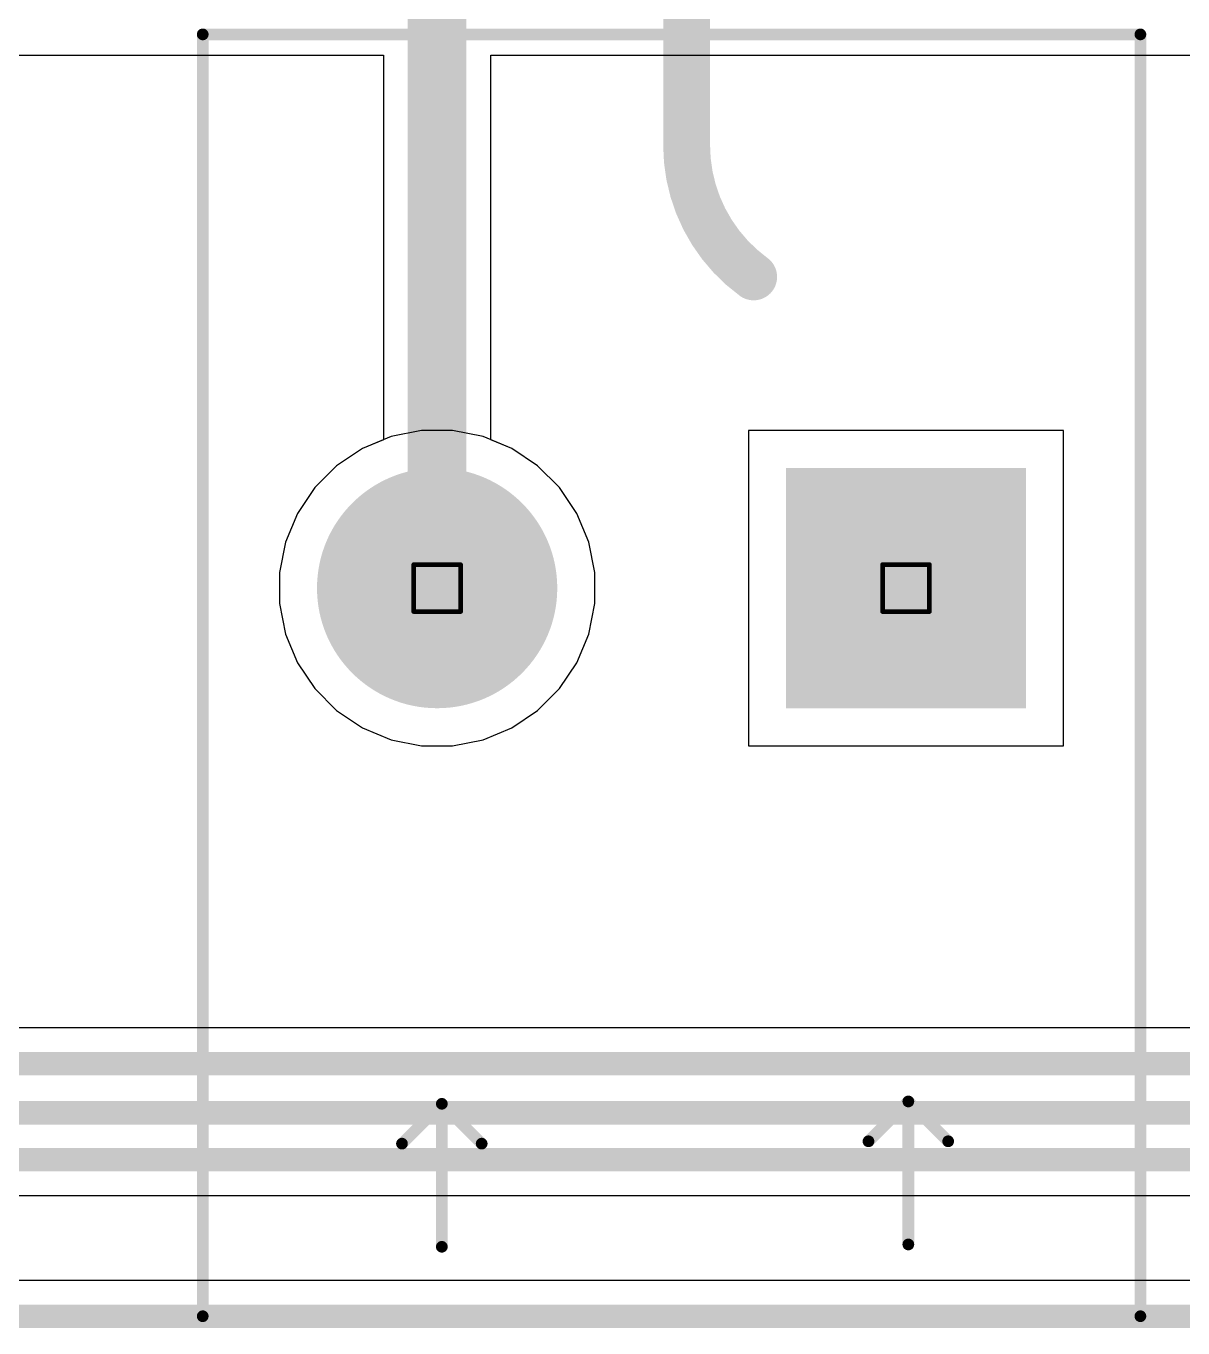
# Model space of a CAD drawing. Header units: inches. Extents: x -25 to 209, y 65 to 158.
# Drawn here: x 41.49 to 54.03, y 65.19 to 79.3 of the extents above; entities that cross this region are included whole.
import ezdxf

# ---------------------------------------------------------------- set-up
doc = ezdxf.new("R2010")
doc.units = ezdxf.units.IN
for name, color, linetype in [('Board Outline', 216, 'Continuous'), ('Bottom Layer', 5, 'Continuous'), ('Bottom Solder', 6, 'Continuous'), ('Drill Drawing', 1, 'Continuous'), ('Multi-Layer', 9, 'Continuous'), ('Pad Holes', 156, 'Continuous'), ('Top Layer', 1, 'Continuous'), ('Top Overlay', 2, 'Continuous'), ('Top Solder', 216, 'Continuous')]:
    doc.layers.add(name, color=color, linetype=linetype)

# ---------------------------------------------------------------- blocks, each defined once
blk = doc.blocks.new('TB008A_508_02BE_6')
at = {"layer": 'Bottom Layer'}
blk.add_hatch(color=5, dxfattribs=at).paths.add_polyline_path([(-3.740002679999999, 1.20000014), (-1.3400024, 1.20000014), (-1.3400024, -1.20000014), (-3.740002679999999, -1.20000014)])
h = blk.add_hatch(color=5, dxfattribs=at)
edge = h.paths.add_edge_path()
edge.add_arc((2.54, 0), 1.20000014, 0, 360)
at = {"layer": 'Bottom Solder'}
blk.add_hatch(color=6, dxfattribs=at).paths.add_polyline_path([(-3.84160268, 1.30160014), (-1.2384024, 1.30160014), (-1.2384024, -1.30160014), (-3.84160268, -1.30160014)])
h = blk.add_hatch(color=6, dxfattribs=at)
edge = h.paths.add_edge_path()
edge.add_arc((2.54, 0), 1.30160014, 0, 360)
at = {"layer": 'Multi-Layer'}
h = blk.add_hatch(color=9, dxfattribs=at)
edge = h.paths.add_edge_path()
edge.add_arc((2.54, 0), 1.20000014, 0, 360)
at = {"layer": 'Pad Holes'}
h = blk.add_hatch(color=7, dxfattribs=at)
edge = h.paths.add_edge_path()
edge.add_arc((-2.54000254, 0), 0.7999984, 0, 360)
h = blk.add_hatch(color=7, dxfattribs=at)
edge = h.paths.add_edge_path()
edge.add_arc((2.54, 0), 0.7999984, 0, 360)
at = {"layer": 'Top Layer'}
blk.add_hatch(color=1, dxfattribs=at).paths.add_polyline_path([(-3.740002679999999, 1.20000014), (-1.3400024, 1.20000014), (-1.3400024, -1.20000014), (-3.740002679999999, -1.20000014)])
h = blk.add_hatch(color=1, dxfattribs=at)
edge = h.paths.add_edge_path()
edge.add_arc((2.54, 0), 1.20000014, 0, 360)
at = {"layer": 'Top Solder'}
blk.add_hatch(color=216, dxfattribs=at).paths.add_polyline_path([(-3.84160268, 1.30160014), (-1.2384024, 1.30160014), (-1.2384024, -1.30160014), (-3.84160268, -1.30160014)])
h = blk.add_hatch(color=216, dxfattribs=at)
edge = h.paths.add_edge_path()
edge.add_arc((2.54, 0), 1.30160014, 0, 360)
at = {"layer": 'Top Overlay'}
for points in [[(5.08, 7.88999946, 0.127, 0.127, 0), (-5.08, 7.88999946, 0.127, 0.127, 0)], [(-5.08, 7.88999946, 0.127, 0.127, 0), (-5.08, -6.000000699999999, 0.127, 0.127, 0)], [(5.08, 7.88999946, 0.127, 0.127, 0), (5.08, -6.000000699999999, 0.127, 0.127, 0)], [(2.4892, 7.1374, 0.127, 0.127, 0), (2.4892, 5.588, 0.127, 0.127, 0)], [(-2.56540254, 7.112, 0.127, 0.127, 0), (-2.56540254, 5.5626, 0.127, 0.127, 0)], [(2.4892, 5.588, 0.127, 0.127, 0), (2.0574, 6.019799999999999, 0.127, 0.127, 0)], [(2.921, 6.019799999999999, 0.127, 0.127, 0), (2.4892, 5.588, 0.127, 0.127, 0)], [(-2.56540254, 5.5626, 0.127, 0.127, 0), (-2.9972, 5.9944, 0.127, 0.127, 0)], [(-2.13359746, 5.9944, 0.127, 0.127, 0), (-2.56540254, 5.5626, 0.127, 0.127, 0)], [(5.08, -6.000000699999999, 0.127, 0.127, 0), (-5.08, -6.000000699999999, 0.127, 0.127, 0)]]:
    blk.add_lwpolyline(points, format="xyseb", dxfattribs=at)
for points in [[(-5.11175, 7.88999946, 0.0635, 0.0635, 1), (-5.04825, 7.88999946, 0.0635, 0.0635, 1)], [(-5.11175, 7.88999946, 0.0635, 0.0635, 1), (-5.04825, 7.88999946, 0.0635, 0.0635, 1)], [(5.04825, 7.88999946, 0.0635, 0.0635, 1), (5.11175, 7.88999946, 0.0635, 0.0635, 1)], [(5.04825, 7.88999946, 0.0635, 0.0635, 1), (5.11175, 7.88999946, 0.0635, 0.0635, 1)], [(2.45745, 7.1374, 0.0635, 0.0635, 1), (2.52095, 7.1374, 0.0635, 0.0635, 1)], [(-2.59715254, 7.112, 0.0635, 0.0635, 1), (-2.53365254, 7.112, 0.0635, 0.0635, 1)], [(2.02565, 6.019799999999999, 0.0635, 0.0635, 1), (2.08915, 6.019799999999999, 0.0635, 0.0635, 1)], [(2.88925, 6.019799999999999, 0.0635, 0.0635, 1), (2.95275, 6.019799999999999, 0.0635, 0.0635, 1)], [(-3.02895, 5.9944, 0.0635, 0.0635, 1), (-2.96545, 5.9944, 0.0635, 0.0635, 1)], [(-2.16534746, 5.9944, 0.0635, 0.0635, 1), (-2.10184746, 5.9944, 0.0635, 0.0635, 1)], [(2.45745, 5.588, 0.0635, 0.0635, 1), (2.52095, 5.588, 0.0635, 0.0635, 1)], [(2.45745, 5.588, 0.0635, 0.0635, 1), (2.52095, 5.588, 0.0635, 0.0635, 1)], [(2.45745, 5.588, 0.0635, 0.0635, 1), (2.52095, 5.588, 0.0635, 0.0635, 1)], [(-2.59715254, 5.5626, 0.0635, 0.0635, 1), (-2.53365254, 5.5626, 0.0635, 0.0635, 1)], [(-2.59715254, 5.5626, 0.0635, 0.0635, 1), (-2.53365254, 5.5626, 0.0635, 0.0635, 1)], [(-2.59715254, 5.5626, 0.0635, 0.0635, 1), (-2.53365254, 5.5626, 0.0635, 0.0635, 1)], [(-5.11175, -6.000000699999999, 0.0635, 0.0635, 1), (-5.04825, -6.000000699999999, 0.0635, 0.0635, 1)], [(-5.11175, -6.000000699999999, 0.0635, 0.0635, 1), (-5.04825, -6.000000699999999, 0.0635, 0.0635, 1)], [(5.04825, -6.000000699999999, 0.0635, 0.0635, 1), (5.11175, -6.000000699999999, 0.0635, 0.0635, 1)], [(5.04825, -6.000000699999999, 0.0635, 0.0635, 1), (5.11175, -6.000000699999999, 0.0635, 0.0635, 1)]]:
    blk.add_lwpolyline(points, format="xyseb", close=True, dxfattribs=at)

msp = doc.modelspace()

# ---------------------------------------------------------------- linework, layer by layer
at = {"layer": 'Board Outline'}
msp.add_lwpolyline([(-20.80000158, 65.31998366, 0.254, 0.254, 0), (73.20000092, 65.31998366, 0.254, 0.254, 0)], format="xyseb", dxfattribs=at)
at = {"layer": 'Bottom Layer'}
for p, q in [((45.77958078, 74.91800104), (45.44959922, 74.8523649)), ((46.11602918, 74.91800104), (45.77958078, 74.91800104)), ((46.44601074, 74.8523649), (46.11602918, 74.91800104)), ((52.73580765999999, 74.91800104), (49.31980737999999, 74.91800104)), ((49.31980737999999, 74.91800104), (49.31980737999999, 71.50200075999999)), ((52.73580765999999, 71.50200075999999), (52.73580765999999, 74.91800104)), ((45.44959922, 74.8523649), (45.13876418, 74.7236123)), ((46.75684578, 74.7236123), (46.44601074, 74.8523649)), ((45.13876418, 74.7236123), (44.85901874, 74.53669115999999)), ((47.03659122, 74.53669115999999), (46.75684578, 74.7236123)), ((44.85901874, 74.53669115999999), (44.62111472, 74.29878714)), ((47.27449524, 74.29878714), (47.03659122, 74.53669115999999)), ((44.62111472, 74.29878714), (44.43419358, 74.0190417)), ((47.46141638, 74.0190417), (47.27449524, 74.29878714)), ((44.43419358, 74.0190417), (44.30544097999999, 73.70820665999999)), ((47.59016898, 73.70820665999999), (47.46141638, 74.0190417)), ((44.30544097999999, 73.70820665999999), (44.23980484, 73.3782251)), ((47.65580512, 73.3782251), (47.59016898, 73.70820665999999)), ((44.23980484, 73.3782251), (44.23980484, 73.0417767)), ((47.65580512, 73.0417767), (47.65580512, 73.3782251)), ((44.23980484, 73.0417767), (44.30544097999999, 72.71179514)), ((47.59016898, 72.71179514), (47.65580512, 73.0417767)), ((44.30544097999999, 72.71179514), (44.43419358, 72.40096009999999)), ((47.46141638, 72.40096009999999), (47.59016898, 72.71179514)), ((44.43419358, 72.40096009999999), (44.62111472, 72.12121465999999)), ((47.27449524, 72.12121465999999), (47.46141638, 72.40096009999999)), ((44.62111472, 72.12121465999999), (44.85901874, 71.88331063999999)), ((47.03659122, 71.88331063999999), (47.27449524, 72.12121465999999)), ((44.85901874, 71.88331063999999), (45.13876418, 71.6963895)), ((46.75684578, 71.6963895), (47.03659122, 71.88331063999999)), ((45.13876418, 71.6963895), (45.44959922, 71.5676369)), ((46.44601074, 71.5676369), (46.75684578, 71.6963895)), ((45.44959922, 71.5676369), (45.77958078, 71.50200075999999)), ((46.11602918, 71.50200075999999), (46.44601074, 71.5676369)), ((45.77958078, 71.50200075999999), (46.11602918, 71.50200075999999)), ((49.31980737999999, 71.50200075999999), (52.73580765999999, 71.50200075999999)), ((73.37116644, 65.70843855999999), (5.03915172, 65.70843855999999))]:
    msp.add_line(p, q, dxfattribs=at)
at = {"layer": 'Drill Drawing'}
for points in [[(45.69380498, 73.4640009, 0.0508, 0.0508, 0), (46.20180498, 73.4640009, 0.0508, 0.0508, 0)], [(45.69380498, 72.95600089999999, 0.0508, 0.0508, 0), (45.69380498, 73.4640009, 0.0508, 0.0508, 0)], [(46.20180498, 72.95600089999999, 0.0508, 0.0508, 0), (46.20180498, 73.4640009, 0.0508, 0.0508, 0)], [(50.77380752, 73.4640009, 0.0508, 0.0508, 0), (51.28180752, 73.4640009, 0.0508, 0.0508, 0)], [(50.77380752, 72.95600089999999, 0.0508, 0.0508, 0), (50.77380752, 73.4640009, 0.0508, 0.0508, 0)], [(51.28180752, 72.95600089999999, 0.0508, 0.0508, 0), (51.28180752, 73.4640009, 0.0508, 0.0508, 0)], [(45.69380498, 72.95600089999999, 0.0508, 0.0508, 0), (46.20180498, 72.95600089999999, 0.0508, 0.0508, 0)], [(50.77380752, 72.95600089999999, 0.0508, 0.0508, 0), (51.28180752, 72.95600089999999, 0.0508, 0.0508, 0)]]:
    msp.add_lwpolyline(points, format="xyseb", dxfattribs=at)
for points in [[(45.68110497999999, 73.4640009, 0.0254, 0.0254, 1), (45.70650498, 73.4640009, 0.0254, 0.0254, 1)], [(45.68110497999999, 73.4640009, 0.0254, 0.0254, 1), (45.70650498, 73.4640009, 0.0254, 0.0254, 1)], [(46.18910498, 73.4640009, 0.0254, 0.0254, 1), (46.21450498, 73.4640009, 0.0254, 0.0254, 1)], [(46.18910498, 73.4640009, 0.0254, 0.0254, 1), (46.21450498, 73.4640009, 0.0254, 0.0254, 1)], [(50.76110752, 73.4640009, 0.0254, 0.0254, 1), (50.78650752, 73.4640009, 0.0254, 0.0254, 1)], [(50.76110752, 73.4640009, 0.0254, 0.0254, 1), (50.78650752, 73.4640009, 0.0254, 0.0254, 1)], [(51.26910752, 73.4640009, 0.0254, 0.0254, 1), (51.29450752, 73.4640009, 0.0254, 0.0254, 1)], [(51.26910752, 73.4640009, 0.0254, 0.0254, 1), (51.29450752, 73.4640009, 0.0254, 0.0254, 1)], [(45.68110497999999, 72.95600089999999, 0.0254, 0.0254, 1), (45.70650498, 72.95600089999999, 0.0254, 0.0254, 1)], [(45.68110497999999, 72.95600089999999, 0.0254, 0.0254, 1), (45.70650498, 72.95600089999999, 0.0254, 0.0254, 1)], [(46.18910498, 72.95600089999999, 0.0254, 0.0254, 1), (46.21450498, 72.95600089999999, 0.0254, 0.0254, 1)], [(46.18910498, 72.95600089999999, 0.0254, 0.0254, 1), (46.21450498, 72.95600089999999, 0.0254, 0.0254, 1)], [(50.76110752, 72.95600089999999, 0.0254, 0.0254, 1), (50.78650752, 72.95600089999999, 0.0254, 0.0254, 1)], [(50.76110752, 72.95600089999999, 0.0254, 0.0254, 1), (50.78650752, 72.95600089999999, 0.0254, 0.0254, 1)], [(51.26910752, 72.95600089999999, 0.0254, 0.0254, 1), (51.29450752, 72.95600089999999, 0.0254, 0.0254, 1)], [(51.26910752, 72.95600089999999, 0.0254, 0.0254, 1), (51.29450752, 72.95600089999999, 0.0254, 0.0254, 1)]]:
    msp.add_lwpolyline(points, format="xyseb", close=True, dxfattribs=at)
at = {"layer": 'Top Layer'}
for p, q in [((33.8305013, 78.98495505999999), (45.36500452, 78.98495505999999)), ((45.36500452, 78.98495505999999), (45.36500452, 74.8173256)), ((46.53039715999999, 74.81741195999999), (46.53039715999999, 78.98495505999999)), ((46.53039715999999, 78.98495505999999), (58.06500452, 78.98495505999999)), ((45.36500452, 74.8173256), (45.13876418, 74.7236123)), ((46.75684578, 74.7236123), (46.53039715999999, 74.81741195999999)), ((45.13876418, 74.7236123), (44.85901874, 74.53669115999999)), ((47.03659122, 74.53669115999999), (46.75684578, 74.7236123)), ((44.85901874, 74.53669115999999), (44.62111472, 74.29878714)), ((47.27449524, 74.29878714), (47.03659122, 74.53669115999999)), ((44.62111472, 74.29878714), (44.43419358, 74.0190417)), ((47.46141638, 74.0190417), (47.27449524, 74.29878714)), ((44.43419358, 74.0190417), (44.30544097999999, 73.70820665999999)), ((47.59016898, 73.70820665999999), (47.46141638, 74.0190417)), ((44.30544097999999, 73.70820665999999), (44.23980484, 73.3782251)), ((47.65580512, 73.3782251), (47.59016898, 73.70820665999999)), ((44.23980484, 73.3782251), (44.23980484, 73.0417767)), ((47.65580512, 73.0417767), (47.65580512, 73.3782251)), ((44.23980484, 73.0417767), (44.30544097999999, 72.71179514)), ((47.59016898, 72.71179514), (47.65580512, 73.0417767)), ((44.30544097999999, 72.71179514), (44.43419358, 72.40096009999999)), ((47.46141638, 72.40096009999999), (47.59016898, 72.71179514)), ((44.43419358, 72.40096009999999), (44.62111472, 72.12121465999999)), ((47.27449524, 72.12121465999999), (47.46141638, 72.40096009999999)), ((44.62111472, 72.12121465999999), (44.85901874, 71.88331063999999)), ((47.03659122, 71.88331063999999), (47.27449524, 72.12121465999999)), ((44.85901874, 71.88331063999999), (45.13876418, 71.6963895)), ((46.75684578, 71.6963895), (47.03659122, 71.88331063999999)), ((45.13876418, 71.6963895), (45.44959922, 71.5676369)), ((46.44601074, 71.5676369), (46.75684578, 71.6963895)), ((45.44959922, 71.5676369), (45.77958078, 71.50200075999999)), ((46.11602918, 71.50200075999999), (46.44601074, 71.5676369)), ((45.77958078, 71.50200075999999), (46.11602918, 71.50200075999999)), ((64.92599156, 68.44553493999999), (1.26790958, 68.44553493999999)), ((-14.71021696, 66.62720481999999), (65.14317172, 66.62720481999999)), ((73.37116644, 65.70843855999999), (-20.9711671, 65.70843855999999))]:
    msp.add_line(p, q, dxfattribs=at)
for points in [[(48.65092124, 78.0100294, 0.508, 0.508, 0), (48.65095172, 82.93090093999999, 0.508, 0.508, 0)], [(45.94770084, 73.2100009, 0.635, 0.635, 0), (45.94770084, 82.1804935, 0.635, 0.635, 0)], [(49.37725963999999, 76.58222682, 0.508, 0.508, -0.239739128696991), (48.65092124, 78.0100294, 0.508, 0.508, 0)], [(-14.2601696, 68.05706987999999, 0.254, 0.254, 0), (64.92599156, 68.05706987999999, 0.254, 0.254, 0)], [(-14.53241696, 67.52366988, 0.254, 0.254, 0), (65.02767284, 67.52366988, 0.254, 0.254, 0)], [(-14.71021696, 67.01566987999999, 0.254, 0.254, 0), (65.14317172, 67.01566987999999, 0.254, 0.254, 0)]]:
    msp.add_lwpolyline(points, format="xyseb", dxfattribs=at)
for points in [[(48.52392123999999, 78.0100294, 0.254, 0.254, 1), (48.77792124, 78.0100294, 0.254, 0.254, 1)], [(48.52392123999999, 78.0100294, 0.254, 0.254, 1), (48.77792124, 78.0100294, 0.254, 0.254, 1)], [(49.25025964, 76.58222682, 0.254, 0.254, 1), (49.50425964, 76.58222682, 0.254, 0.254, 1)], [(45.78895084, 73.2100009, 0.3175, 0.3175, 1), (46.10645084, 73.2100009, 0.3175, 0.3175, 1)]]:
    msp.add_lwpolyline(points, format="xyseb", close=True, dxfattribs=at)

# ---------------------------------------------------------------- block references
at = {"rotation": 180}
msp.add_blockref('TB008A_508_02BE_6', (48.48780497999999, 73.2100009), dxfattribs=at)

doc.saveas('drawing.dxf')
